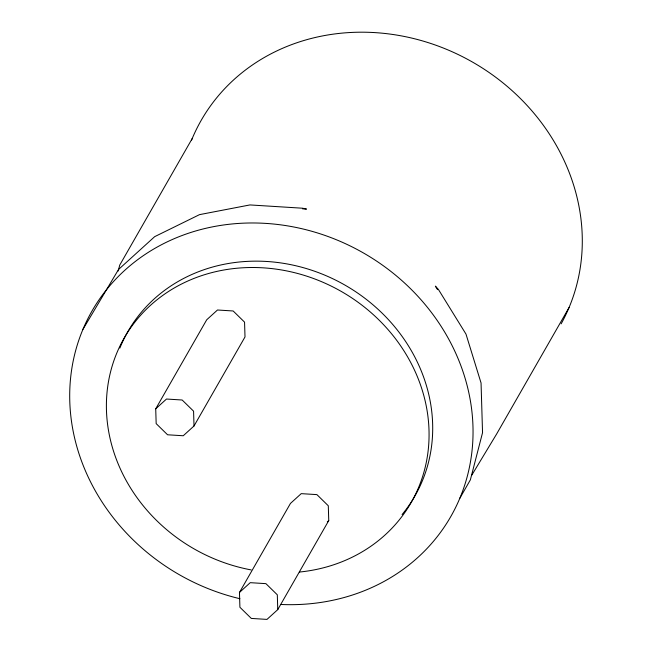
<?xml version="1.0" encoding="UTF-8"?>
<svg xmlns="http://www.w3.org/2000/svg" width="652" height="652" viewBox="0 0 652 652"><rect width="100%" height="100%" fill="white"/><g stroke="black" fill="none" stroke-linecap="round" stroke-linejoin="round"><path stroke-width="0.98" d="M118.199 271.02L119.724 265.12L192.201 138.574M82.943 329.35L118.525 269.488L154.679 236.652L199.512 214.638L249.952 204.932L302.585 208.216L306.513 209.08L302.52 208.827M155.722 408.812L206.717 319.782L217.483 310.002L233.163 310.98L244.557 322.137L245.005 336.945L194.019 425.976L183.245 435.756L167.572 434.786L156.17 423.621L155.722 408.812L166.496 399.032L182.169 400.01L193.571 411.167L194.019 425.976M239.463 592.456L290.458 503.425L301.224 493.646L316.905 494.615L328.298 505.781L328.747 520.589L277.76 609.62L266.986 619.4L251.313 618.422L239.912 607.265L239.463 592.456L250.238 582.668L265.91 583.646L277.312 594.811L277.76 609.62M459.799 498.307L470.361 479.864L482.545 432.692L481.054 382.977L465.993 334.109L438.388 289.415L435.373 286.122L437.508 289.586M569.057 307.532L496.588 434.077L471.567 475.495M327.304 521.893L328.747 520.589M239.912 598.715A206.749 185.347 29.8 0 1 106.284 290.001A206.749 185.347 29.8 0 1 447.989 337.817A206.749 185.347 29.8 0 1 281.167 604.486M119.87 348.07A165.396 148.273 29.8 0 1 347.1 286.35A165.396 148.273 29.8 0 1 402.097 514.542M251.207 569.921A165.396 148.273 29.8 0 1 128.216 331.428A165.396 148.273 29.8 0 1 398.951 343.425A165.396 148.273 29.8 0 1 299.349 572.057M191.435 140.424A206.749 185.347 29.8 0 1 460.646 55.754A206.749 185.347 29.8 0 1 561.127 323.865"/></g></svg>
